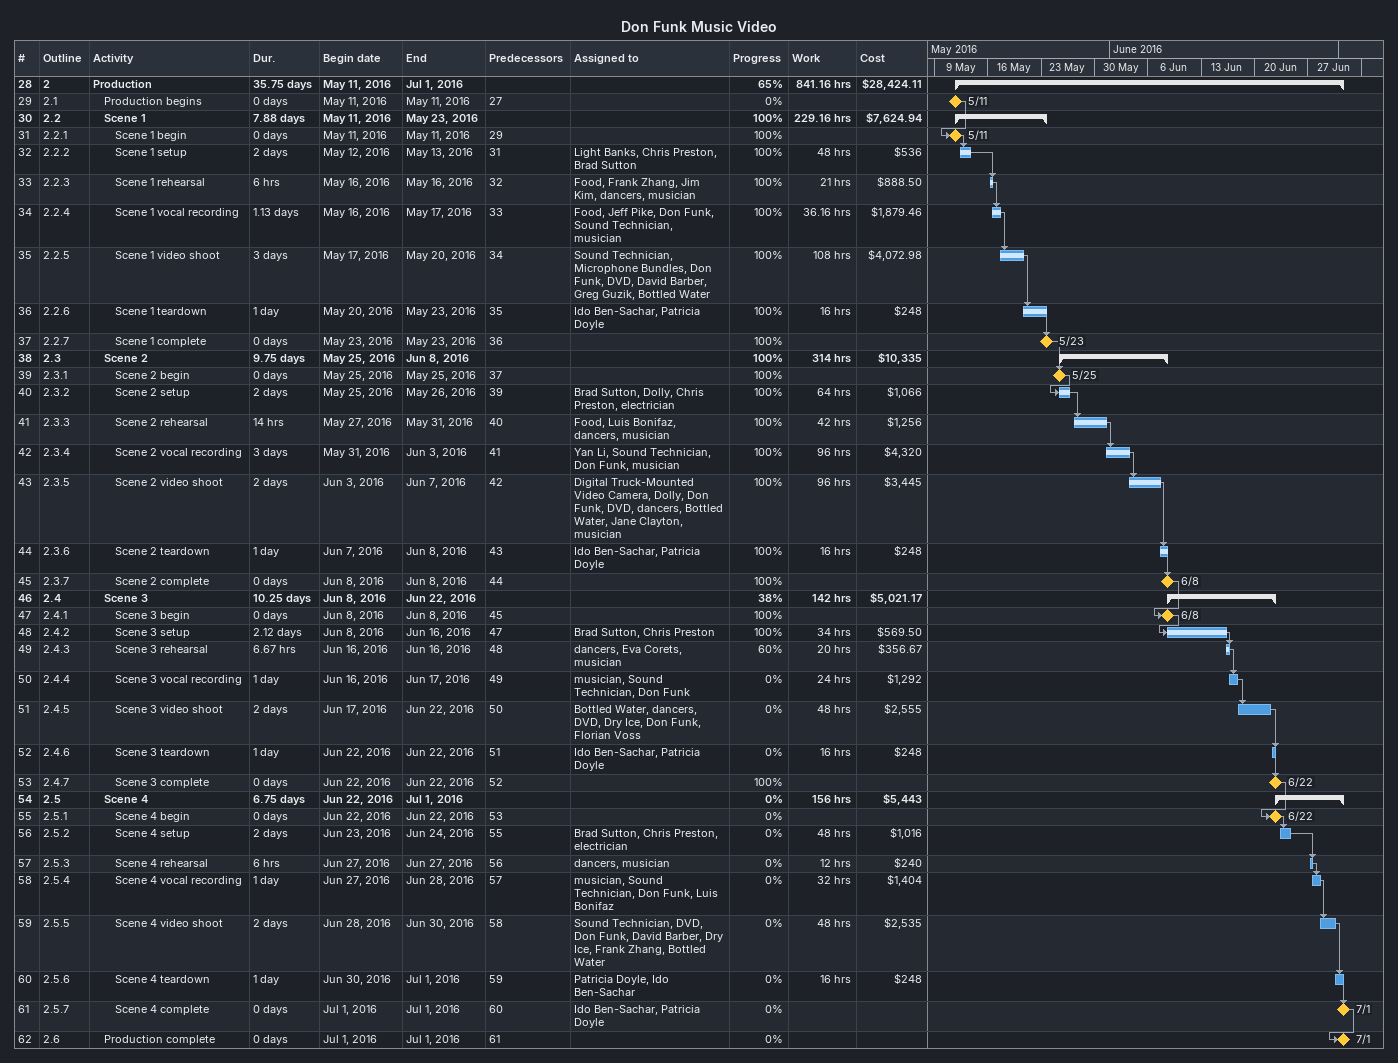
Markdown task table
Don Funk Music Video

| ID | WBS | Task | Duration | Start | Finish | Predecessors | Resources | % complete | Work (h) | Cost ($) |
|---|---|---|---|---|---|---|---|---|---|---|
| 28 | 2 | **Production** | 35.75d | 2016-05-11 | 2016-07-01 |  |  | 65 | 841.16 | 28424.11 |
| 29 | 2.1 | Production begins | 0d | 2016-05-11 | 2016-05-11 | 27 |  | 0 |  |  |
| 30 | 2.2 | **Scene 1** | 7.88d | 2016-05-11 | 2016-05-23 |  |  | 100 | 229.16 | 7624.94 |
| 31 | 2.2.1 | Scene 1 begin | 0d | 2016-05-11 | 2016-05-11 | 29 |  | 100 |  |  |
| 32 | 2.2.2 | Scene 1 setup | 2d | 2016-05-12 | 2016-05-13 | 31 | Light Banks, Chris Preston, Brad Sutton | 100 | 48 | 536 |
| 33 | 2.2.3 | Scene 1 rehearsal | 6h | 2016-05-16 | 2016-05-16 | 32 | Food, Frank Zhang, Jim Kim, dancers, musician | 100 | 21 | 888.50 |
| 34 | 2.2.4 | Scene 1 vocal recording | 1.13d | 2016-05-16 | 2016-05-17 | 33 | Food, Jeff Pike, Don Funk, Sound Technician, musician | 100 | 36.16 | 1879.46 |
| 35 | 2.2.5 | Scene 1 video shoot | 3d | 2016-05-17 | 2016-05-20 | 34 | Sound Technician, Microphone Bundles, Don Funk, DVD, David Barber, Greg Guzik, Bottled Water | 100 | 108 | 4072.98 |
| 36 | 2.2.6 | Scene 1 teardown | 1d | 2016-05-20 | 2016-05-23 | 35 | Ido Ben-Sachar, Patricia Doyle | 100 | 16 | 248 |
| 37 | 2.2.7 | Scene 1 complete | 0d | 2016-05-23 | 2016-05-23 | 36 |  | 100 |  |  |
| 38 | 2.3 | **Scene 2** | 9.75d | 2016-05-25 | 2016-06-08 |  |  | 100 | 314 | 10335 |
| 39 | 2.3.1 | Scene 2 begin | 0d | 2016-05-25 | 2016-05-25 | 37 |  | 100 |  |  |
| 40 | 2.3.2 | Scene 2 setup | 2d | 2016-05-25 | 2016-05-26 | 39 | Brad Sutton, Dolly, Chris Preston, electrician | 100 | 64 | 1066 |
| 41 | 2.3.3 | Scene 2 rehearsal | 14h | 2016-05-27 | 2016-05-31 | 40 | Food, Luis Bonifaz, dancers, musician | 100 | 42 | 1256 |
| 42 | 2.3.4 | Scene 2 vocal recording | 3d | 2016-05-31 | 2016-06-03 | 41 | Yan Li, Sound Technician, Don Funk, musician | 100 | 96 | 4320 |
| 43 | 2.3.5 | Scene 2 video shoot | 2d | 2016-06-03 | 2016-06-07 | 42 | Digital Truck-Mounted Video Camera, Dolly, Don Funk, DVD, dancers, Bottled Water, Jane Clayton, musician | 100 | 96 | 3445 |
| 44 | 2.3.6 | Scene 2 teardown | 1d | 2016-06-07 | 2016-06-08 | 43 | Ido Ben-Sachar, Patricia Doyle | 100 | 16 | 248 |
| 45 | 2.3.7 | Scene 2 complete | 0d | 2016-06-08 | 2016-06-08 | 44 |  | 100 |  |  |
| 46 | 2.4 | **Scene 3** | 10.25d | 2016-06-08 | 2016-06-22 |  |  | 38 | 142 | 5021.17 |
| 47 | 2.4.1 | Scene 3 begin | 0d | 2016-06-08 | 2016-06-08 | 45 |  | 100 |  |  |
| 48 | 2.4.2 | Scene 3 setup | 2.12d | 2016-06-08 | 2016-06-16 | 47 | Brad Sutton, Chris Preston | 100 | 34 | 569.50 |
| 49 | 2.4.3 | Scene 3 rehearsal | 6.67h | 2016-06-16 | 2016-06-16 | 48 | dancers, Eva Corets, musician | 60 | 20 | 356.67 |
| 50 | 2.4.4 | Scene 3 vocal recording | 1d | 2016-06-16 | 2016-06-17 | 49 | musician, Sound Technician, Don Funk | 0 | 24 | 1292 |
| 51 | 2.4.5 | Scene 3 video shoot | 2d | 2016-06-17 | 2016-06-22 | 50 | Bottled Water, dancers, DVD, Dry Ice, Don Funk, Florian Voss | 0 | 48 | 2555 |
| 52 | 2.4.6 | Scene 3 teardown | 1d | 2016-06-22 | 2016-06-22 | 51 | Ido Ben-Sachar, Patricia Doyle | 0 | 16 | 248 |
| 53 | 2.4.7 | Scene 3 complete | 0d | 2016-06-22 | 2016-06-22 | 52 |  | 100 |  |  |
| 54 | 2.5 | **Scene 4** | 6.75d | 2016-06-22 | 2016-07-01 |  |  | 0 | 156 | 5443 |
| 55 | 2.5.1 | Scene 4 begin | 0d | 2016-06-22 | 2016-06-22 | 53 |  | 0 |  |  |
| 56 | 2.5.2 | Scene 4 setup | 2d | 2016-06-23 | 2016-06-24 | 55 | Brad Sutton, Chris Preston, electrician | 0 | 48 | 1016 |
| 57 | 2.5.3 | Scene 4 rehearsal | 6h | 2016-06-27 | 2016-06-27 | 56 | dancers, musician | 0 | 12 | 240 |
| 58 | 2.5.4 | Scene 4 vocal recording | 1d | 2016-06-27 | 2016-06-28 | 57 | musician, Sound Technician, Don Funk, Luis Bonifaz | 0 | 32 | 1404 |
| 59 | 2.5.5 | Scene 4 video shoot | 2d | 2016-06-28 | 2016-06-30 | 58 | Sound Technician, DVD, Don Funk, David Barber, Dry Ice, Frank Zhang, Bottled Water | 0 | 48 | 2535 |
| 60 | 2.5.6 | Scene 4 teardown | 1d | 2016-06-30 | 2016-07-01 | 59 | Patricia Doyle, Ido Ben-Sachar | 0 | 16 | 248 |
| 61 | 2.5.7 | Scene 4 complete | 0d | 2016-07-01 | 2016-07-01 | 60 | Ido Ben-Sachar, Patricia Doyle | 0 |  |  |
| 62 | 2.6 | Production complete | 0d | 2016-07-01 | 2016-07-01 | 61 |  | 0 |  |  |
